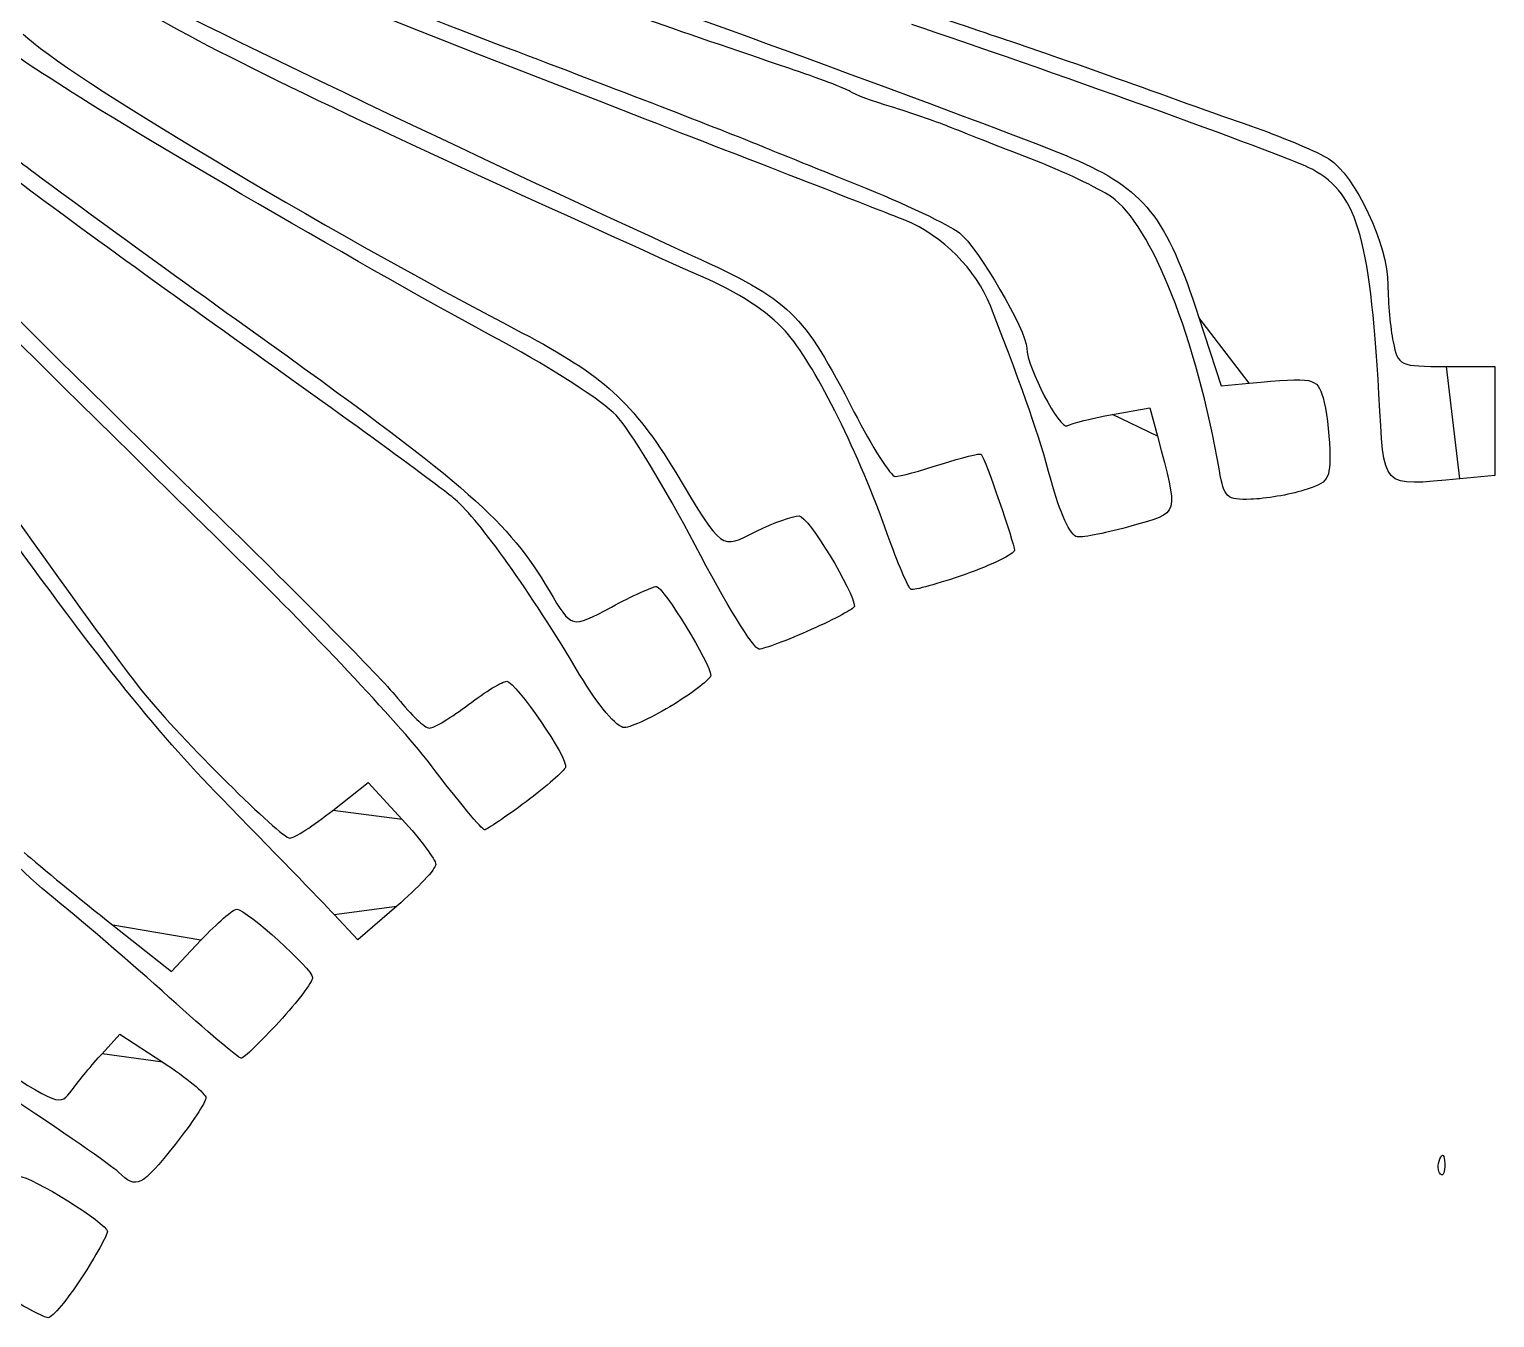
# Model space of a CAD drawing. Extents: x 0 to 138, y 0 to 96.
# Drawn here: x 83.86 to 108.21, y 36.4 to 57.8 of the extents above; entities that cross this region are included whole.
import ezdxf

# ---------------------------------------------------------------- set-up
doc = ezdxf.new("R2010")
doc.units = 0
doc.layers.add('Layer_1', color=7, linetype='CONTINUOUS')

msp = doc.modelspace()

# ---------------------------------------------------------------- linework, layer by layer
at = {"layer": 'Layer_1', "color": 7}
for points in [[(103.293113, 53.014848), (103.66408, 51.876036), (104.128756, 51.920134)], [(107.406293, 52.199601), (108.207759, 52.199601), (108.207759, 51.292852), (108.207759, 50.386103), (107.62788, 50.333187)], [(101.855555, 51.40144), (102.477878, 51.512785), (102.603554, 51.039843)], [(88.902549, 44.824339), (89.490144, 45.285707), (90.05073, 44.675512)], [(89.963639, 43.233534), (89.315962, 42.676805), (88.922395, 43.095728)], [(85.244125, 42.919892), (86.219225, 42.148189), (86.709806, 42.667986)], [(85.066085, 40.782829), (85.359884, 41.106394), (86.075913, 40.641718)], [(86.280414, 39.275254), (86.280978, 39.275254)], [(107.351156, 39.090049), (107.351156, 39.090049)], [(84.725996, 37.058819), (84.725431, 37.058819)]]:
    msp.add_lwpolyline(points, close=True, dxfattribs=at)
for points in [[(84.334074, 56.90312), (82.875089, 57.877277), (82.97856, 57.0338), (83.06242, 67.268724)], [(94.090033, 56.309462), (85.735677, 59.546436), (85.29979, 59.766964), (85.060025, 60.883997)], [(95.141204, 53.641579), (86.150351, 57.679426), (84.387456, 58.634959), (84.096505, 59.629431)], [(85.118457, 58.728194), (85.457883, 58.471973), (91.097645, 55.7622), (94.865046, 54.045069)], [(92.589616, 58.817492), (94.234765, 58.268429), (100.292149, 56.043606), (101.183062, 55.661232)], [(89.072322, 58.571648), (89.538562, 58.367574), (90.766073, 57.881731), (91.800285, 57.491818)], [(96.477337, 57.154475), (94.685059, 57.756402), (92.983042, 58.355181), (92.385114, 58.594249)], [(98.455108, 58.182492), (99.055287, 57.974486), (99.822412, 57.713208), (100.160018, 57.60206)], [(83.753644, 57.721124), (84.466049, 57.039035), (88.669385, 54.522668), (92.042268, 52.759635)], [(105.110481, 55.50634), (104.658778, 55.725801), (100.557545, 57.202436), (98.522906, 57.87822)], [(91.800285, 57.491818), (93.582391, 56.81994), (95.39973, 56.117865), (95.999444, 55.870144)], [(100.160018, 57.60206), (100.497618, 57.490921), (101.356708, 57.191094), (102.069426, 56.935643)], [(97.500392, 56.765316), (97.425369, 56.815653), (96.964994, 56.990688), (96.477337, 57.154475)], [(91.735241, 52.601438), (89.687536, 53.700067), (85.391024, 56.1974), (84.334074, 56.90312)], [(98.182244, 56.510656), (97.882157, 56.600329), (97.575413, 56.714979), (97.500392, 56.765316)], [(102.069426, 56.935643), (102.782136, 56.680187), (103.761995, 56.331467), (104.246725, 56.160633)], [(99.136951, 56.182132), (98.911884, 56.273222), (98.482336, 56.420985), (98.182244, 56.510656)], [(98.421484, 54.622191), (98.139645, 54.736076), (96.190667, 55.495565), (94.090033, 56.309462)], [(100.501208, 55.647451), (99.976048, 55.850436), (99.36202, 56.091031), (99.136951, 56.182132)], [(104.246725, 56.160633), (104.731456, 55.989798), (105.273865, 55.759019), (105.451684, 55.647451)], [(95.999444, 55.870144), (96.149488, 55.808174), (96.886327, 55.511296), (97.636553, 55.210339)], [(87.269848, 52.657659), (85.469298, 53.93831), (83.65008, 55.270125), (83.227235, 55.617135)], [(83.586628, 55.684383), (84.036758, 55.336453), (85.949742, 53.944079), (87.8376, 52.590411)], [(101.839006, 55.014658), (101.628208, 55.159746), (101.026367, 55.444446), (100.501208, 55.647451)], [(101.183062, 55.661232), (102.38788, 55.144122), (102.746378, 54.694056), (103.293113, 53.014848)], [(105.451684, 55.647451), (105.889039, 55.373097), (106.431704, 54.215904), (106.433397, 53.554488)], [(106.284017, 51.742091), (106.130748, 54.415387), (105.911963, 55.116941), (105.110481, 55.50634)], [(81.639184, 55.17947), (81.966701, 54.672667), (83.082269, 53.535424), (87.123775, 49.587392)], [(97.636553, 55.210339), (98.386776, 54.909389), (99.141277, 54.552612), (99.313351, 54.41769)], [(103.633764, 50.468783), (103.253007, 52.658097), (102.503049, 54.557624), (101.839006, 55.014658)], [(87.330481, 48.998143), (83.109822, 53.144538), (81.907439, 54.346779), (81.647451, 54.68062)], [(99.828184, 53.208326), (99.599197, 53.800233), (99.023173, 54.379065), (98.421484, 54.622191)], [(99.313351, 54.41769), (99.62331, 54.174652), (100.427996, 52.797294), (100.431214, 52.503871)], [(94.865046, 54.045069), (96.507165, 53.296624), (96.704689, 53.106457), (97.560489, 51.447191)], [(96.474043, 52.72546), (96.203759, 53.052203), (95.733108, 53.375751), (95.141204, 53.641579)], [(106.433397, 53.554488), (106.434244, 53.258214), (106.473047, 52.831965), (106.519938, 52.6075)], [(100.835807, 50.305625), (100.616521, 51.116424), (100.432695, 51.645718), (99.828184, 53.208326)], [(90.932672, 49.990882), (90.718629, 50.17692), (89.070381, 51.377), (87.269848, 52.657659)], [(93.607721, 51.387659), (93.38314, 51.623405), (92.540636, 52.169327), (91.735241, 52.601438)], [(92.042268, 52.759635), (93.395301, 52.052389), (93.893578, 51.599509), (94.598253, 50.436263)], [(98.11446, 49.420373), (97.651446, 50.734397), (96.946715, 52.154084), (96.474043, 52.72546)], [(106.519938, 52.6075), (106.603814, 52.205988), (106.617877, 52.199601), (107.406293, 52.199601)], [(81.658477, 52.48127), (83.455886, 49.903732), (85.288086, 47.352912), (85.754007, 46.779501)], [(87.8376, 52.590411), (91.143117, 50.220236), (91.820066, 49.622371), (92.494817, 48.477243)], [(100.431214, 52.503871), (100.434798, 52.188406), (100.981711, 51.141197), (101.104799, 51.214028)], [(104.128756, 51.920134), (105.214841, 52.023224), (105.254479, 52.015273), (105.35521, 51.677047)], [(105.35521, 51.677047), (105.408688, 51.497472), (105.458554, 51.109267), (105.466004, 50.814395)], [(107.62788, 50.333187), (106.291939, 50.21189), (106.376831, 50.123165), (106.284017, 51.742091)], [(94.922368, 49.228549), (94.424029, 50.180279), (93.832302, 51.151916), (93.607721, 51.387659)], [(97.560489, 51.447191), (97.865689, 50.855473), (98.174189, 50.371219), (98.246201, 50.371219)], [(101.104799, 51.214028), (101.175417, 51.255822), (101.513206, 51.340209), (101.855555, 51.40144)], [(102.603554, 51.039843), (102.958277, 49.705479), (102.978757, 49.777246), (102.178567, 49.54991)], [(99.008531, 50.57627), (99.355868, 50.689173), (99.656864, 50.762545), (99.677155, 50.739431)], [(99.677155, 50.739431), (99.741505, 50.666096), (100.224189, 49.265853), (100.226165, 49.14642)], [(105.466004, 50.814395), (105.478535, 50.320114), (105.445318, 50.26744), (105.036606, 50.141913)], [(94.598253, 50.436263), (95.399493, 49.113631), (95.331049, 49.163483), (95.939362, 49.460612)], [(98.246201, 50.371219), (98.318224, 50.371219), (98.661198, 50.463376), (99.008531, 50.57627)], [(104.155765, 49.992533), (103.75328, 49.980257), (103.712191, 50.017849), (103.633764, 50.468783)], [(101.269614, 49.368006), (101.160512, 49.381807), (100.98057, 49.770351), (100.835807, 50.305625)], [(87.049915, 45.026636), (85.940254, 46.16074), (84.953645, 47.399038), (83.098804, 49.986471)], [(93.007448, 47.073297), (92.163886, 48.48469), (91.351998, 49.626392), (90.932672, 49.990882)], [(105.036606, 50.141913), (104.79278, 50.067034), (104.396182, 49.999871), (104.155765, 49.992533)], [(95.939362, 49.460612), (96.229117, 49.602138), (96.547779, 49.71803), (96.647672, 49.71803)], [(96.647672, 49.71803), (96.794049, 49.71803), (97.568202, 48.451617), (97.568202, 48.212109)], [(87.123775, 49.587392), (88.484061, 48.25856), (89.771147, 46.951292), (89.98403, 46.681937)], [(102.178567, 49.54991), (101.781074, 49.436982), (101.372097, 49.355081), (101.269614, 49.368006)], [(95.982356, 47.502695), (95.897697, 47.500155), (95.420719, 48.276831), (94.922368, 49.228549)], [(98.509131, 48.496535), (98.463778, 48.51742), (98.286088, 48.933305), (98.11446, 49.420373)], [(90.537451, 45.570134), (90.090572, 46.161925), (88.647355, 47.704436), (87.330481, 48.998143)], [(100.226165, 49.14642), (100.227294, 49.083464), (99.859945, 48.902828), (99.409815, 48.745134)], [(99.409815, 48.745134), (98.959676, 48.587462), (98.554495, 48.475679), (98.509131, 48.496535)], [(92.494817, 48.477243), (92.870562, 47.839567), (92.85839, 47.842869), (93.531654, 48.202739)], [(93.531654, 48.202739), (93.881457, 48.389723), (94.217549, 48.542839), (94.277999, 48.542839)], [(94.277999, 48.542839), (94.391308, 48.542839), (95.18144, 47.252807), (95.18144, 47.067785)], [(97.568202, 48.212109), (97.568202, 48.177082), (97.246037, 48.004266), (96.852173, 47.827911)], [(96.852173, 47.827911), (96.458292, 47.651556), (96.067014, 47.504953), (95.982356, 47.502695)], [(93.743871, 46.200172), (93.623342, 46.195346), (93.310326, 46.566528), (93.007448, 47.073297)], [(95.18144, 47.067785), (95.18144, 47.01068), (94.904981, 46.793652), (94.567387, 46.586023)], [(85.754007, 46.779501), (86.371077, 46.020111), (88.040095, 44.363523), (88.188174, 44.363523)], [(91.157019, 46.583819), (91.441188, 46.799304), (91.726134, 46.972434), (91.790365, 46.968567)], [(91.790365, 46.968567), (91.94666, 46.959113), (92.821122, 45.680237), (92.76767, 45.539267)], [(89.98403, 46.681937), (90.196904, 46.412581), (90.431948, 46.191906), (90.506031, 46.191906)], [(90.506031, 46.191906), (90.580106, 46.191906), (90.872852, 46.368331), (91.157019, 46.583819)], [(94.567387, 46.586023), (94.229781, 46.378384), (93.859184, 46.204772), (93.743871, 46.200172)], [(91.423806, 44.500777), (91.383039, 44.49708), (90.984319, 44.978345), (90.537451, 45.570134)], [(92.76767, 45.539267), (92.744527, 45.478248), (92.449323, 45.220807), (92.111723, 44.967657)], [(84.165398, 43.449609), (83.674884, 43.844666), (83.029527, 44.52014), (82.731136, 44.951119)], [(88.922395, 43.095728), (88.706083, 43.326128), (87.863384, 44.195243), (87.049915, 45.026636)], [(88.188174, 44.363523), (88.257857, 44.363523), (88.57941, 44.570821), (88.902549, 44.824339)], [(92.111723, 44.967657), (91.774123, 44.714512), (91.464573, 44.504474), (91.423806, 44.500777)], [(90.05073, 44.675512), (90.359148, 44.340048), (90.611317, 44.003854), (90.611317, 43.928063)], [(83.771831, 44.125949), (84.045214, 43.887378), (84.707727, 43.344459), (85.244125, 42.919892)], [(90.611317, 43.928063), (90.611317, 43.852289), (90.319987, 43.539652), (89.963639, 43.233534)], [(86.181743, 41.718794), (85.563253, 42.275457), (84.655894, 43.054551), (84.165398, 43.449609)], [(86.709806, 42.667986), (86.979729, 42.954024), (87.247005, 43.185757), (87.303466, 43.182821)], [(87.303466, 43.182821), (87.468137, 43.174242), (88.565197, 42.185942), (88.565197, 42.046214)], [(88.565197, 42.046214), (88.565197, 41.976304), (88.314931, 41.64644), (88.008469, 41.313099)], [(87.378983, 40.706762), (87.339218, 40.706762), (86.800264, 41.162124), (86.181743, 41.718794)], [(88.008469, 41.313099), (87.701995, 40.979761), (87.418746, 40.706762), (87.378983, 40.706762)], [(83.110375, 40.720543), (84.354856, 39.910017), (84.366343, 39.90533), (84.568338, 40.181453)], [(84.568338, 40.181453), (84.680335, 40.334539), (84.904402, 40.605145), (85.066085, 40.782829)], [(86.075913, 40.641718), (86.469796, 40.386366), (86.791941, 40.119364), (86.791941, 40.048061)], [(85.340055, 38.813889), (85.227135, 38.922005), (84.380827, 39.507594), (83.459859, 40.115309)], [(86.791941, 40.048061), (86.791941, 39.976746), (86.561747, 39.62891), (86.280414, 39.275254)], [(86.280978, 39.275254), (85.71646, 38.565595), (85.639061, 38.527625), (85.340055, 38.813889)], [(107.30707, 38.783572), (107.261745, 38.82697), (107.256645, 38.939537), (107.296035, 39.033825)], [(107.296035, 39.033825), (107.317794, 39.085914), (107.336813, 39.103779), (107.351156, 39.090049)], [(107.351156, 39.090049), (107.365493, 39.076305), (107.375455, 39.030517), (107.378729, 38.95445)], [(83.679787, 38.747742), (83.894448, 38.747742), (85.155391, 37.962574), (85.155391, 37.828865)], [(107.378729, 38.95445), (107.384655, 38.81679), (107.352397, 38.740184), (107.30707, 38.783572)], [(85.155391, 37.828865), (85.155391, 37.769311), (84.962283, 37.422722), (84.725996, 37.058819)], [(84.725431, 37.058819), (84.489152, 36.694905), (84.239419, 36.397361), (84.170359, 36.397361)], [(84.170359, 36.397361), (84.101302, 36.397361), (83.788338, 36.563023), (83.474724, 36.765574)]]:
    msp.add_open_spline(points, degree=3, dxfattribs=at)

doc.saveas('drawing.dxf')
